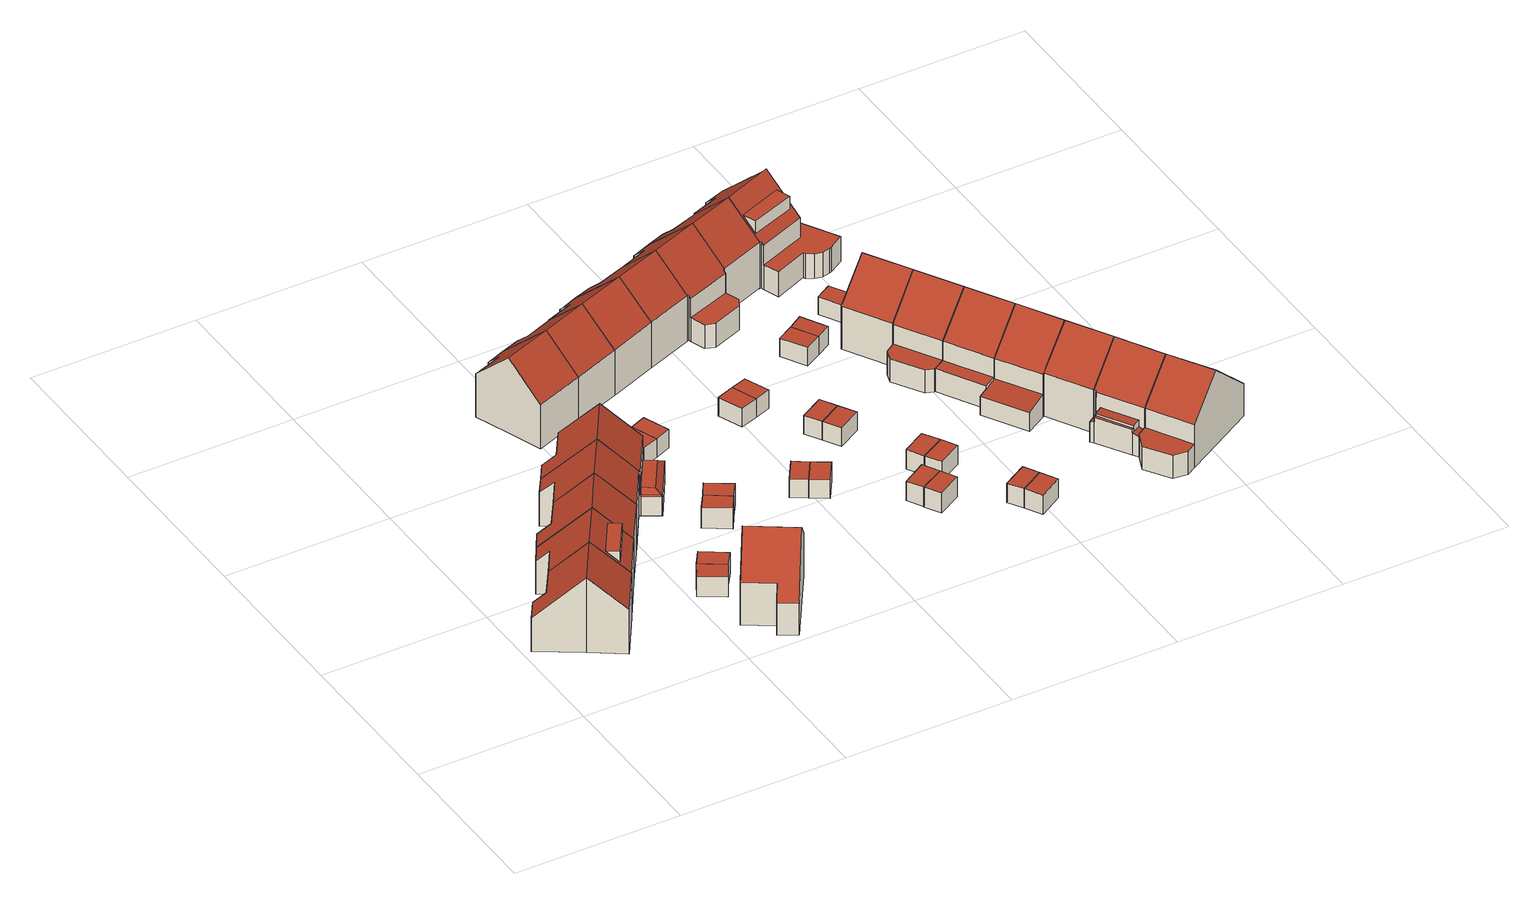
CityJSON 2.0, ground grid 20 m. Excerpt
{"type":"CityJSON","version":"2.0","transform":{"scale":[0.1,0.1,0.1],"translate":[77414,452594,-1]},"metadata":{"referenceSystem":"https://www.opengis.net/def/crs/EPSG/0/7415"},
"CityObjects":{
"building1":{"type":"Building","attributes":{"Volume":441.2,"Dakoppervlakte":79.17,"Muuroppervlakte":217.83,"Vloeroppervlakte":58.4,"hoogte_Z_max_in_m_NAP":9.91,"GEB_DOEL":"woonfunctie","dateOfConstruction":"1986-01-01","measuredHeight":9.72},"geometry":[{"type":"Solid","lod":"2","boundaries":[[[[0,1,2,3,4,5,6,7]],[[8,9,10,11]],[[12,13,14,10,9,15]],[[3,2,11,10]],[[8,11,2,1]],[[0,7,15,9,8,1]],[[15,7,6,12]],[[6,5,13,12]],[[13,5,4,14]],[[10,14,4,3]]]],"semantics":{"surfaces":[{"type":"GroundSurface"},{"type":"RoofSurface"},{"type":"WallSurface"}],"values":[[0,1,1,2,2,2,2,2,2,2]]}}]},
"building2":{"type":"Building","attributes":{"Volume":415.06,"Dakoppervlakte":65.28,"Muuroppervlakte":209.9,"Vloeroppervlakte":55.31,"hoogte_Z_max_in_m_NAP":9.91,"GEB_DOEL":"woonfunctie","dateOfConstruction":"1986-01-01","measuredHeight":9.57},"children":["building2-1"],"geometry":[{"type":"Solid","lod":"2","boundaries":[[[[16,17,18,19,20,21,22,23]],[[24,25,26,27,15,9]],[[8,28,24,9],[29,30,31,32]],[[25,17,16,26]],[[27,26,16,23]],[[27,23,22,15]],[[15,22,21,20,8,9]],[[8,20,19,28]],[[18,24,28,19]],[[18,17,25,24]],[[31,30,33,34]],[[33,29,32,34]],[[34,32,31]],[[30,29,33]]]],"semantics":{"surfaces":[{"type":"GroundSurface"},{"type":"RoofSurface"},{"type":"WallSurface"}],"values":[[0,1,1,2,2,2,2,2,2,2,1,2,2,2]]}}]},
"building2-1":{"type":"BuildingInstallation","attributes":{"relationToConstruction":"outside"},"parents":["building2"],"geometry":[{"type":"MultiSurface","lod":"2","boundaries":[[[31,30,33,34]],[[33,29,32,34]],[[34,32,31]],[[30,29,33]]],"semantics":{"surfaces":[{"type":"RoofSurface"},{"type":"WallSurface"}],"values":[0,1,1,1]}}]},
"building3":{"type":"Building","attributes":{"Volume":412.71,"Dakoppervlakte":75.71,"Muuroppervlakte":209.67,"Vloeroppervlakte":55.84,"hoogte_Z_max_in_m_NAP":9.91,"GEB_DOEL":"woonfunctie","dateOfConstruction":"1986-01-01","measuredHeight":9.55},"geometry":[{"type":"Solid","lod":"2","boundaries":[[[[35,36,37,38,39,40,41,42]],[[43,44,24,28]],[[44,45,46,47,25,24]],[[38,37,45,44]],[[45,37,36,46]],[[36,35,47,46]],[[47,35,42,25]],[[25,42,41,40,28,24]],[[43,28,40,39]],[[44,43,39,38]]]],"semantics":{"surfaces":[{"type":"GroundSurface"},{"type":"RoofSurface"},{"type":"WallSurface"}],"values":[[0,1,1,2,2,2,2,2,2,2]]}}]},
"building4":{"type":"Building","attributes":{"Volume":18.91,"Dakoppervlakte":7.22,"Muuroppervlakte":28.82,"Vloeroppervlakte":7.22,"hoogte_Z_max_in_m_NAP":2.98,"GEB_DOEL":"onbekend","dateOfConstruction":"1986-01-01","measuredHeight":2.62},"geometry":[{"type":"Solid","lod":"2","boundaries":[[[[48,49,50,51]],[[52,53,54,55]],[[48,51,53,52]],[[51,50,54,53]],[[50,49,55,54]],[[49,48,52,55]]]],"semantics":{"surfaces":[{"type":"GroundSurface"},{"type":"RoofSurface"},{"type":"WallSurface"}],"values":[[0,1,2,2,2,2]]}}]},
"building5":{"type":"Building","attributes":{"Volume":419.35,"Dakoppervlakte":75.61,"Muuroppervlakte":228.18,"Vloeroppervlakte":55.8,"hoogte_Z_max_in_m_NAP":9.91,"GEB_DOEL":"woonfunctie","dateOfConstruction":"1986-01-01","measuredHeight":9.7},"geometry":[{"type":"Solid","lod":"2","boundaries":[[[[56,57,58,59,60,61,62,63,64,65,66,67,68]],[[44,43,69,70,71,72]],[[44,72,73,74,75,45]],[[76,77,78]],[[79,80,76,78]],[[67,66,43,44]],[[69,43,66,65]],[[70,69,65,64,80]],[[73,58,57,74]],[[57,56,75,74]],[[75,56,68,45]],[[44,45,68,67]],[[61,60,79,78]],[[80,64,63,76]],[[77,76,63,62]],[[78,77,62,61]],[[70,80,79,71]],[[71,79,60,59,58,73,72]]]],"semantics":{"surfaces":[{"type":"GroundSurface"},{"type":"RoofSurface"},{"type":"WallSurface"}],"values":[[0,1,1,1,1,2,2,2,2,2,2,2,2,2,2,2,2,2]]}}]},
"building6":{"type":"Building","attributes":{"Volume":19,"Dakoppervlakte":7.1,"Muuroppervlakte":29.29,"Vloeroppervlakte":7.1,"hoogte_Z_max_in_m_NAP":2.98,"GEB_DOEL":"onbekend","dateOfConstruction":"1986-01-01","measuredHeight":2.68},"geometry":[{"type":"Solid","lod":"2","boundaries":[[[[81,82,83,84]],[[52,55,85,86]],[[81,84,55,52]],[[85,55,84,83]],[[82,86,85,83]],[[82,81,52,86]]]],"semantics":{"surfaces":[{"type":"GroundSurface"},{"type":"RoofSurface"},{"type":"WallSurface"}],"values":[[0,1,2,2,2,2]]}}]},
"building7":{"type":"Building","attributes":{"Volume":429.02,"Dakoppervlakte":78.32,"Muuroppervlakte":213.52,"Vloeroppervlakte":57.72,"hoogte_Z_max_in_m_NAP":9.86,"GEB_DOEL":"woonfunctie","dateOfConstruction":"1986-01-01","measuredHeight":9.6},"geometry":[{"type":"Solid","lod":"2","boundaries":[[[[87,88,89,90,91,92,93,94]],[[95,96,97,98,99,100]],[[101,102,99,98]],[[90,89,100,99]],[[95,100,89,88]],[[88,87,96,95]],[[97,96,87,94]],[[97,94,93,92,101,98]],[[92,91,102,101]],[[102,91,90,99]]]],"semantics":{"surfaces":[{"type":"GroundSurface"},{"type":"RoofSurface"},{"type":"WallSurface"}],"values":[[0,1,1,2,2,2,2,2,2,2]]}}]},
"building8":{"type":"Building","attributes":{"Volume":486.87,"Dakoppervlakte":95.62,"Muuroppervlakte":228.48,"Vloeroppervlakte":72.95,"hoogte_Z_max_in_m_NAP":9.91,"GEB_DOEL":"woonfunctie","dateOfConstruction":"1986-01-01","measuredHeight":9.76},"geometry":[{"type":"Solid","lod":"2","boundaries":[[[[103,104,105,106,107,108,109,110,111,112,113,114]],[[71,115,116,117,72]],[[72,117,118,119,120,73]],[[121,79,78,122]],[[123,122,78,77,124]],[[121,122,123,125]],[[125,123,124,126]],[[112,118,117,113]],[[118,112,111,119]],[[111,110,120,119]],[[72,73,109,108,107,79,71]],[[116,115,126,103,114]],[[114,113,117,116]],[[78,106,105,77]],[[77,105,104,124]],[[104,103,126,124]],[[106,78,79,107]],[[125,126,115,71,79,121]],[[120,110,109,73]]]],"semantics":{"surfaces":[{"type":"GroundSurface"},{"type":"RoofSurface"},{"type":"WallSurface"}],"values":[[0,1,1,1,1,1,1,2,2,2,2,2,2,2,2,2,2,2,2]]}}]},
"building9":{"type":"Building","attributes":{"Volume":438.6,"Dakoppervlakte":79.1,"Muuroppervlakte":217.15,"Vloeroppervlakte":58.22,"hoogte_Z_max_in_m_NAP":9.87,"GEB_DOEL":"woonfunctie","dateOfConstruction":"1986-01-01","measuredHeight":9.71},"geometry":[{"type":"Solid","lod":"2","boundaries":[[[[127,128,129,130,131,132,133,134]],[[135,136,137,138]],[[136,139,140,141,142,137]],[[129,128,139,136]],[[140,139,128,127]],[[141,140,127,134]],[[133,142,141,134]],[[142,133,132,131,138,137]],[[135,138,131,130]],[[135,130,129,136]]]],"semantics":{"surfaces":[{"type":"GroundSurface"},{"type":"RoofSurface"},{"type":"WallSurface"}],"values":[[0,1,1,2,2,2,2,2,2,2]]}}]},
"building10":{"type":"Building","attributes":{"Volume":19.05,"Dakoppervlakte":7.21,"Muuroppervlakte":29.03,"Vloeroppervlakte":7.21,"hoogte_Z_max_in_m_NAP":2.98,"GEB_DOEL":"onbekend","dateOfConstruction":"1986-01-01","measuredHeight":2.64},"geometry":[{"type":"Solid","lod":"2","boundaries":[[[[143,144,145,146]],[[147,148,149,150]],[[143,146,148,147]],[[146,145,149,148]],[[149,145,144,150]],[[144,143,147,150]]]],"semantics":{"surfaces":[{"type":"GroundSurface"},{"type":"RoofSurface"},{"type":"WallSurface"}],"values":[[0,1,2,2,2,2]]}}]},
"building11":{"type":"Building","attributes":{"Volume":18.56,"Dakoppervlakte":7,"Muuroppervlakte":28.78,"Vloeroppervlakte":7,"hoogte_Z_max_in_m_NAP":2.98,"GEB_DOEL":"onbekend","dateOfConstruction":"1986-01-01","measuredHeight":2.65},"geometry":[{"type":"Solid","lod":"2","boundaries":[[[[151,144,143,152]],[[150,153,154,147]],[[143,144,150,147]],[[144,151,153,150]],[[152,154,153,151]],[[152,143,147,154]]]],"semantics":{"surfaces":[{"type":"GroundSurface"},{"type":"RoofSurface"},{"type":"WallSurface"}],"values":[[0,1,2,2,2,2]]}}]},
"building12":{"type":"Building","attributes":{"Volume":16.58,"Dakoppervlakte":6.94,"Muuroppervlakte":25.82,"Vloeroppervlakte":6.94,"hoogte_Z_max_in_m_NAP":2.73,"GEB_DOEL":"onbekend","dateOfConstruction":"1986-01-01","measuredHeight":2.39},"geometry":[{"type":"Solid","lod":"2","boundaries":[[[[155,156,157,158,159]],[[160,161,162,163,164]],[[156,155,160,164]],[[162,161,160,155,159,158]],[[157,163,162,158]],[[163,157,156,164]]]],"semantics":{"surfaces":[{"type":"GroundSurface"},{"type":"RoofSurface"},{"type":"WallSurface"}],"values":[[0,1,2,2,2,2]]}}]},
"building13":{"type":"Building","attributes":{"Volume":16.54,"Dakoppervlakte":6.94,"Muuroppervlakte":25.75,"Vloeroppervlakte":6.94,"hoogte_Z_max_in_m_NAP":2.73,"GEB_DOEL":"onbekend","dateOfConstruction":"1986-01-01","measuredHeight":2.38},"geometry":[{"type":"Solid","lod":"2","boundaries":[[[[156,165,166,157]],[[164,163,167,168]],[[156,157,163,164]],[[157,166,167,163]],[[165,168,167,166]],[[156,164,168,165]]]],"semantics":{"surfaces":[{"type":"GroundSurface"},{"type":"RoofSurface"},{"type":"WallSurface"}],"values":[[0,1,2,2,2,2]]}}]},
"building14":{"type":"Building","attributes":{"Volume":418.34,"Dakoppervlakte":75.12,"Muuroppervlakte":214.71,"Vloeroppervlakte":55.29,"hoogte_Z_max_in_m_NAP":9.87,"GEB_DOEL":"woonfunctie","dateOfConstruction":"1986-01-01","measuredHeight":9.74},"geometry":[{"type":"Solid","lod":"2","boundaries":[[[[169,170,171,172,173,174,175,176]],[[177,136,135,178]],[[179,139,136,177,180,181]],[[175,174,135,136]],[[174,173,178,135]],[[178,173,172,171,180,177]],[[171,170,181,180]],[[170,169,179,181]],[[139,179,169,176]],[[139,176,175,136]]]],"semantics":{"surfaces":[{"type":"GroundSurface"},{"type":"RoofSurface"},{"type":"WallSurface"}],"values":[[0,1,1,2,2,2,2,2,2,2]]}}]},
"building15":{"type":"Building","attributes":{"Volume":15.68,"Dakoppervlakte":6.46,"Muuroppervlakte":25.18,"Vloeroppervlakte":6.46,"hoogte_Z_max_in_m_NAP":2.73,"GEB_DOEL":"onbekend","dateOfConstruction":"1986-01-01","measuredHeight":2.43},"geometry":[{"type":"Solid","lod":"2","boundaries":[[[[182,183,184,185]],[[186,187,188,189]],[[182,185,187,186]],[[185,184,188,187]],[[188,184,183,189]],[[183,182,186,189]]]],"semantics":{"surfaces":[{"type":"GroundSurface"},{"type":"RoofSurface"},{"type":"WallSurface"}],"values":[[0,1,2,2,2,2]]}}]},
"building16":{"type":"Building","attributes":{"Volume":16.64,"Dakoppervlakte":6.84,"Muuroppervlakte":25.82,"Vloeroppervlakte":6.84,"hoogte_Z_max_in_m_NAP":2.73,"GEB_DOEL":"onbekend","dateOfConstruction":"1986-01-01","measuredHeight":2.43},"geometry":[{"type":"Solid","lod":"2","boundaries":[[[[190,191,182,185]],[[192,187,186,193]],[[182,191,193,186]],[[191,190,192,193]],[[185,187,192,190]],[[185,182,186,187]]]],"semantics":{"surfaces":[{"type":"GroundSurface"},{"type":"RoofSurface"},{"type":"WallSurface"}],"values":[[0,1,2,2,2,2]]}}]},
"building17":{"type":"Building","attributes":{"Volume":446.03,"Dakoppervlakte":81.74,"Muuroppervlakte":216.85,"Vloeroppervlakte":61.41,"hoogte_Z_max_in_m_NAP":9.87,"GEB_DOEL":"woonfunctie","dateOfConstruction":"1986-01-01","measuredHeight":9.8},"geometry":[{"type":"Solid","lod":"2","boundaries":[[[[194,195,196,197,198,173,172,171,199,200]],[[201,177,178,202]],[[203,204,180,177,201,205,206,207]],[[208,209,210,211]],[[197,196,205,201]],[[195,194,208,207,206]],[[178,177,180,204,210,199,171,172,173]],[[178,173,198,202]],[[202,198,197,201]],[[200,209,208,194]],[[209,200,199,210]],[[207,208,211,203]],[[203,211,210,204]],[[196,195,206,205]]]],"semantics":{"surfaces":[{"type":"GroundSurface"},{"type":"RoofSurface"},{"type":"WallSurface"}],"values":[[0,1,1,1,2,2,2,2,2,2,2,2,2,2]]}}]},
"building18":{"type":"Building","attributes":{"Volume":17.32,"Dakoppervlakte":7.06,"Muuroppervlakte":26.53,"Vloeroppervlakte":7.06,"hoogte_Z_max_in_m_NAP":2.73,"GEB_DOEL":"onbekend","dateOfConstruction":"1986-01-01","measuredHeight":2.46},"geometry":[{"type":"Solid","lod":"2","boundaries":[[[[212,213,214,215]],[[216,217,218,219]],[[215,217,216,212]],[[215,214,218,217]],[[213,219,218,214]],[[212,216,219,213]]]],"semantics":{"surfaces":[{"type":"GroundSurface"},{"type":"RoofSurface"},{"type":"WallSurface"}],"values":[[0,1,2,2,2,2]]}}]},
"building19":{"type":"Building","attributes":{"Volume":15.51,"Dakoppervlakte":6.38,"Muuroppervlakte":25.23,"Vloeroppervlakte":6.38,"hoogte_Z_max_in_m_NAP":2.73,"GEB_DOEL":"onbekend","dateOfConstruction":"1986-01-01","measuredHeight":2.43},"geometry":[{"type":"Solid","lod":"2","boundaries":[[[[212,220,221,213]],[[216,219,222,223]],[[212,213,219,216]],[[213,221,222,219]],[[220,223,222,221]],[[212,216,223,220]]]],"semantics":{"surfaces":[{"type":"GroundSurface"},{"type":"RoofSurface"},{"type":"WallSurface"}],"values":[[0,1,2,2,2,2]]}}]},
"building20":{"type":"Building","attributes":{"Volume":421.11,"Dakoppervlakte":74.88,"Muuroppervlakte":216.68,"Vloeroppervlakte":55.11,"hoogte_Z_max_in_m_NAP":9.87,"GEB_DOEL":"woonfunctie","dateOfConstruction":"1986-01-01","measuredHeight":9.8},"geometry":[{"type":"Solid","lod":"2","boundaries":[[[[224,225,226,227,228,198,197,196]],[[202,229,230,201]],[[231,205,201,230,232,233]],[[227,226,232,230]],[[226,225,233,232]],[[225,224,231,233]],[[224,196,205,231]],[[205,196,197,198,202,201]],[[202,198,228,229]],[[229,228,227,230]]]],"semantics":{"surfaces":[{"type":"GroundSurface"},{"type":"RoofSurface"},{"type":"WallSurface"}],"values":[[0,1,1,2,2,2,2,2,2,2]]}}]},
"building21":{"type":"Building","attributes":{"Volume":18.47,"Dakoppervlakte":7.23,"Muuroppervlakte":28.08,"Vloeroppervlakte":7.23,"hoogte_Z_max_in_m_NAP":2.73,"GEB_DOEL":"onbekend","dateOfConstruction":"1986-01-01","measuredHeight":2.55},"geometry":[{"type":"Solid","lod":"2","boundaries":[[[[234,235,236,237]],[[238,239,240,241]],[[234,237,239,238]],[[236,240,239,237]],[[235,241,240,236]],[[235,234,238,241]]]],"semantics":{"surfaces":[{"type":"GroundSurface"},{"type":"RoofSurface"},{"type":"WallSurface"}],"values":[[0,1,2,2,2,2]]}}]},
"building22":{"type":"Building","attributes":{"Volume":17.95,"Dakoppervlakte":6.94,"Muuroppervlakte":27.91,"Vloeroppervlakte":6.94,"hoogte_Z_max_in_m_NAP":2.73,"GEB_DOEL":"onbekend","dateOfConstruction":"1986-01-01","measuredHeight":2.59},"geometry":[{"type":"Solid","lod":"2","boundaries":[[[[242,243,244,245]],[[238,246,247,239]],[[242,245,246,238]],[[247,246,245,244]],[[243,239,247,244]],[[239,243,242,238]]]],"semantics":{"surfaces":[{"type":"GroundSurface"},{"type":"RoofSurface"},{"type":"WallSurface"}],"values":[[0,1,2,2,2,2]]}}]},
"building23":{"type":"Building","attributes":{"Volume":17.36,"Dakoppervlakte":7.11,"Muuroppervlakte":26.54,"Vloeroppervlakte":7.11,"hoogte_Z_max_in_m_NAP":2.73,"GEB_DOEL":"onbekend","dateOfConstruction":"1986-01-01","measuredHeight":2.44},"geometry":[{"type":"Solid","lod":"2","boundaries":[[[[248,249,250,251]],[[252,253,254,255]],[[250,249,255,254]],[[248,252,255,249]],[[251,253,252,248]],[[251,250,254,253]]]],"semantics":{"surfaces":[{"type":"GroundSurface"},{"type":"RoofSurface"},{"type":"WallSurface"}],"values":[[0,1,2,2,2,2]]}}]},
"building24":{"type":"Building","attributes":{"Volume":18.18,"Dakoppervlakte":7.46,"Muuroppervlakte":27.03,"Vloeroppervlakte":7.46,"hoogte_Z_max_in_m_NAP":2.73,"GEB_DOEL":"onbekend","dateOfConstruction":"1986-01-01","measuredHeight":2.44},"geometry":[{"type":"Solid","lod":"2","boundaries":[[[[250,249,256,257]],[[255,254,258,259]],[[250,257,258,254]],[[258,257,256,259]],[[249,255,259,256]],[[250,254,255,249]]]],"semantics":{"surfaces":[{"type":"GroundSurface"},{"type":"RoofSurface"},{"type":"WallSurface"}],"values":[[0,1,2,2,2,2]]}}]},
"building25":{"type":"Building","attributes":{"Volume":18.02,"Dakoppervlakte":7.14,"Muuroppervlakte":27.51,"Vloeroppervlakte":7.14,"hoogte_Z_max_in_m_NAP":2.73,"GEB_DOEL":"onbekend","dateOfConstruction":"1986-01-01","measuredHeight":2.53},"geometry":[{"type":"Solid","lod":"2","boundaries":[[[[260,261,262,263]],[[264,265,266,267]],[[264,260,263,265]],[[263,262,266,265]],[[261,267,266,262]],[[261,260,264,267]]]],"semantics":{"surfaces":[{"type":"GroundSurface"},{"type":"RoofSurface"},{"type":"WallSurface"}],"values":[[0,1,2,2,2,2]]}}]},
"building26":{"type":"Building","attributes":{"Volume":17.35,"Dakoppervlakte":6.81,"Muuroppervlakte":27.24,"Vloeroppervlakte":6.81,"hoogte_Z_max_in_m_NAP":2.73,"GEB_DOEL":"onbekend","dateOfConstruction":"1986-01-01","measuredHeight":2.55},"geometry":[{"type":"Solid","lod":"2","boundaries":[[[[260,263,268,269]],[[264,270,271,265]],[[260,269,270,264]],[[269,268,271,270]],[[271,268,263,265]],[[265,263,260,264]]]],"semantics":{"surfaces":[{"type":"GroundSurface"},{"type":"RoofSurface"},{"type":"WallSurface"}],"values":[[0,1,2,2,2,2]]}}]},
"building27":{"type":"Building","attributes":{"Volume":482.09,"Dakoppervlakte":92.68,"Muuroppervlakte":232.25,"Vloeroppervlakte":71.88,"hoogte_Z_max_in_m_NAP":9.87,"GEB_DOEL":"woonfunctie","dateOfConstruction":"1986-01-01","measuredHeight":9.79},"geometry":[{"type":"Solid","lod":"2","boundaries":[[[[272,273,274,228,227,226,275,276,277,278,279,280,281,282,283,284]],[[285,230,229,286,287,288,289,290]],[[291,292,293,232,230,285]],[[294,295,296,297,298,299]],[[227,228,229,230]],[[228,274,286,229]],[[274,273,299,287,286]],[[281,280,289,288,298]],[[290,279,278,277,291,285]],[[277,276,292,291]],[[292,276,275,293]],[[232,293,275,226]],[[230,232,226,227]],[[273,272,294,299]],[[295,294,272,284]],[[284,283,296,295]],[[296,283,282,297]],[[298,297,282,281]],[[288,287,299,298]],[[280,279,290,289]]]],"semantics":{"surfaces":[{"type":"GroundSurface"},{"type":"RoofSurface"},{"type":"WallSurface"}],"values":[[0,1,1,1,2,2,2,2,2,2,2,2,2,2,2,2,2,2,2,2]]}}]},
"building28":{"type":"Building","attributes":{"Volume":17.34,"Dakoppervlakte":6.81,"Muuroppervlakte":27.27,"Vloeroppervlakte":6.81,"hoogte_Z_max_in_m_NAP":2.73,"GEB_DOEL":"onbekend","dateOfConstruction":"1986-01-01","measuredHeight":2.55},"geometry":[{"type":"Solid","lod":"2","boundaries":[[[[300,301,302,303]],[[304,305,306,307]],[[302,301,307,306]],[[300,304,307,301]],[[303,305,304,300]],[[303,302,306,305]]]],"semantics":{"surfaces":[{"type":"GroundSurface"},{"type":"RoofSurface"},{"type":"WallSurface"}],"values":[[0,1,2,2,2,2]]}}]},
"building29":{"type":"Building","attributes":{"Volume":18.39,"Dakoppervlakte":7.28,"Muuroppervlakte":27.75,"Vloeroppervlakte":7.28,"hoogte_Z_max_in_m_NAP":2.73,"GEB_DOEL":"onbekend","dateOfConstruction":"1986-01-01","measuredHeight":2.53},"geometry":[{"type":"Solid","lod":"2","boundaries":[[[[302,301,308,309]],[[310,311,307,306]],[[302,309,310,306]],[[309,308,311,310]],[[301,307,311,308]],[[302,306,307,301]]]],"semantics":{"surfaces":[{"type":"GroundSurface"},{"type":"RoofSurface"},{"type":"WallSurface"}],"values":[[0,1,2,2,2,2]]}}]},
"building30":{"type":"Building","attributes":{"Volume":18.89,"Dakoppervlakte":7.79,"Muuroppervlakte":27.58,"Vloeroppervlakte":7.79,"hoogte_Z_max_in_m_NAP":2.73,"GEB_DOEL":"onbekend","dateOfConstruction":"1986-01-01","measuredHeight":2.43},"geometry":[{"type":"Solid","lod":"2","boundaries":[[[[312,313,314,315]],[[316,317,318,319]],[[313,319,318,314]],[[313,312,316,319]],[[315,317,316,312]],[[315,314,318,317]]]],"semantics":{"surfaces":[{"type":"GroundSurface"},{"type":"RoofSurface"},{"type":"WallSurface"}],"values":[[0,1,2,2,2,2]]}}]},
"building31":{"type":"Building","attributes":{"Volume":16.16,"Dakoppervlakte":6.74,"Muuroppervlakte":25.77,"Vloeroppervlakte":6.74,"hoogte_Z_max_in_m_NAP":2.73,"GEB_DOEL":"onbekend","dateOfConstruction":"1986-01-01","measuredHeight":2.4},"geometry":[{"type":"Solid","lod":"2","boundaries":[[[[320,315,314,321]],[[318,317,322,323]],[[314,315,317,318]],[[315,320,322,317]],[[321,323,322,320]],[[314,318,323,321]]]],"semantics":{"surfaces":[{"type":"GroundSurface"},{"type":"RoofSurface"},{"type":"WallSurface"}],"values":[[0,1,2,2,2,2]]}}]},
"building32":{"type":"Building","attributes":{"Volume":411.6,"Dakoppervlakte":73.45,"Muuroppervlakte":214.33,"Vloeroppervlakte":54.06,"hoogte_Z_max_in_m_NAP":9.87,"GEB_DOEL":"woonfunctie","dateOfConstruction":"1986-01-01","measuredHeight":9.76},"geometry":[{"type":"Solid","lod":"2","boundaries":[[[[324,325,326,327,279,278,277,328]],[[285,290,329,330]],[[330,331,332,333,291,285]],[[326,325,331,330]],[[324,332,331,325]],[[324,328,333,332]],[[291,333,328,277]],[[291,277,278,279,290,285]],[[329,290,279,327]],[[329,327,326,330]]]],"semantics":{"surfaces":[{"type":"GroundSurface"},{"type":"RoofSurface"},{"type":"WallSurface"}],"values":[[0,1,1,2,2,2,2,2,2,2]]}}]},
"building33":{"type":"Building","attributes":{"Volume":17.53,"Dakoppervlakte":7.39,"Muuroppervlakte":26.39,"Vloeroppervlakte":7.39,"hoogte_Z_max_in_m_NAP":2.73,"GEB_DOEL":"onbekend","dateOfConstruction":"1986-01-01","measuredHeight":2.37},"geometry":[{"type":"Solid","lod":"2","boundaries":[[[[334,335,336,337]],[[338,339,340,341]],[[334,337,339,338]],[[337,336,340,339]],[[335,341,340,336]],[[334,338,341,335]]]],"semantics":{"surfaces":[{"type":"GroundSurface"},{"type":"RoofSurface"},{"type":"WallSurface"}],"values":[[0,1,2,2,2,2]]}}]},
"building34":{"type":"Building","attributes":{"Volume":427.04,"Dakoppervlakte":77.28,"Muuroppervlakte":215.45,"Vloeroppervlakte":56.6,"hoogte_Z_max_in_m_NAP":9.88,"GEB_DOEL":"woonfunctie","dateOfConstruction":"1986-01-01","measuredHeight":9.73},"geometry":[{"type":"Solid","lod":"2","boundaries":[[[[342,343,344,345,346,347,348,349]],[[350,351,352,353]],[[354,355,356,353,352,357]],[[342,357,352,343]],[[357,342,349,354]],[[355,354,349,348]],[[348,347,356,355]],[[346,345,350,353,356,347]],[[345,344,351,350]],[[343,352,351,344]]]],"semantics":{"surfaces":[{"type":"GroundSurface"},{"type":"RoofSurface"},{"type":"WallSurface"}],"values":[[0,1,1,2,2,2,2,2,2,2]]}}]},
"building35":{"type":"Building","attributes":{"Volume":480.87,"Dakoppervlakte":96.56,"Muuroppervlakte":223.23,"Vloeroppervlakte":75.45,"hoogte_Z_max_in_m_NAP":9.88,"GEB_DOEL":"woonfunctie","dateOfConstruction":"1986-01-01","measuredHeight":9.66},"geometry":[{"type":"Solid","lod":"2","boundaries":[[[[343,342,358,359,360,361,362,363,364,365,366,367,368,369,344]],[[352,351,370,371,372,373]],[[374,375,376,357,352,373]],[[377,378,379,380]],[[381,382,383,384,385,386,387]],[[352,343,344,351]],[[351,344,369,370]],[[369,368,386,371,370]],[[360,378,374,373,372,385,362,361]],[[357,376,380,358,342]],[[379,378,360,359]],[[379,359,358,380]],[[374,378,377,375]],[[375,377,380,376]],[[386,368,367,387]],[[387,367,366,381]],[[381,366,365,382]],[[382,365,364,383]],[[364,363,384,383]],[[384,363,362,385]],[[371,386,385,372]],[[343,352,357,342]]]],"semantics":{"surfaces":[{"type":"GroundSurface"},{"type":"RoofSurface"},{"type":"WallSurface"}],"values":[[0,1,1,1,1,2,2,2,2,2,2,2,2,2,2,2,2,2,2,2,2,2]]}}]},
"building36":{"type":"Building","attributes":{"Volume":589.69,"Dakoppervlakte":105.6,"Muuroppervlakte":257.77,"Vloeroppervlakte":97.2,"hoogte_Z_max_in_m_NAP":9.87,"GEB_DOEL":"woonfunctie","dateOfConstruction":"1986-01-01","measuredHeight":9.89},"children":["building36-1"],"geometry":[{"type":"Solid","lod":"2","boundaries":[[[[388,389,390,391,392,393,394,395,396,397,398,399,400,401,402,403,404,405,406,407]],[[408,409,330,329,410,411],[412,413,414,415]],[[416,417,418,419,420,421,331,330,409]],[[422,423,424,425]],[[426,427,428,429,430,431,432,433,434,435,436,437]],[[410,329,407,406]],[[406,405,432,411,410]],[[395,394,417,416,430]],[[394,393,418,417]],[[419,418,393,392,424]],[[331,421,422,390,389]],[[331,389,388,330]],[[391,425,424,392]],[[419,424,423,420]],[[420,423,422,421]],[[432,405,404,433]],[[404,403,434,433]],[[403,402,435,434]],[[436,435,402,401]],[[437,436,401,400]],[[426,437,400,399]],[[426,399,398,427]],[[397,428,427,398]],[[397,396,429,428]],[[395,430,429,396]],[[408,411,432,431]],[[409,408,431,430,416]],[[407,329,330,388]],[[391,390,422,425]],[[438,439,414,413]],[[439,438,412,415]],[[439,415,414]],[[413,412,438]]]],"semantics":{"surfaces":[{"type":"GroundSurface"},{"type":"RoofSurface"},{"type":"WallSurface"}],"values":[[0,1,1,1,1,2,2,2,2,2,2,2,2,2,2,2,2,2,2,2,2,2,2,2,2,2,2,2,2,1,2,2,2]]}}]},
"building36-1":{"type":"BuildingInstallation","attributes":{"relationToConstruction":"outside"},"parents":["building36"],"geometry":[{"type":"MultiSurface","lod":"2","boundaries":[[[438,439,414,413]],[[439,438,412,415]],[[439,415,414]],[[413,412,438]]],"semantics":{"surfaces":[{"type":"RoofSurface"},{"type":"WallSurface"}],"values":[0,1,1,1]}}]},
"building37":{"type":"Building","attributes":{"Volume":472.84,"Dakoppervlakte":93.68,"Muuroppervlakte":222.49,"Vloeroppervlakte":72.59,"hoogte_Z_max_in_m_NAP":9.88,"GEB_DOEL":"woonfunctie","dateOfConstruction":"1986-01-01","measuredHeight":9.67},"geometry":[{"type":"Solid","lod":"2","boundaries":[[[[440,363,362,361,360,359,441,442,443,444,445]],[[446,447,373,372]],[[447,448,449,450,374,373]],[[451,452,453,379,378]],[[454,455,385,384]],[[443,448,447,444]],[[449,448,443,442,452]],[[447,446,455,445,444]],[[379,359,360,378]],[[379,453,452,442,441,359]],[[451,450,449,452]],[[450,451,378,374]],[[384,385,362,363]],[[363,440,454,384]],[[455,454,440,445]],[[372,385,455,446]],[[372,373,374,378,360,361,362,385]]]],"semantics":{"surfaces":[{"type":"GroundSurface"},{"type":"RoofSurface"},{"type":"WallSurface"}],"values":[[0,1,1,1,1,2,2,2,2,2,2,2,2,2,2,2,2]]}}]},
"building38":{"type":"Building","attributes":{"Volume":461.18,"Dakoppervlakte":93.34,"Muuroppervlakte":224.86,"Vloeroppervlakte":72.72,"hoogte_Z_max_in_m_NAP":9.88,"GEB_DOEL":"woonfunctie","dateOfConstruction":"1986-01-01","measuredHeight":9.68},"geometry":[{"type":"Solid","lod":"2","boundaries":[[[[456,457,440,445,444,443,458,459,460,461,462,463]],[[446,464,465,466,447]],[[448,447,466,467,468,469]],[[470,471,472,473,474]],[[466,461,460,467]],[[467,460,459,468]],[[469,458,443,448]],[[470,446,447,448,443,444,445]],[[463,462,465,464,474]],[[462,461,466,465]],[[440,471,470,445]],[[440,457,472,471]],[[457,456,473,472]],[[463,474,473,456]],[[446,470,474,464]],[[459,458,469,468]]]],"semantics":{"surfaces":[{"type":"GroundSurface"},{"type":"RoofSurface"},{"type":"WallSurface"}],"values":[[0,1,1,1,2,2,2,2,2,2,2,2,2,2,2,2]]}}]},
"building39":{"type":"Building","attributes":{"Volume":414.53,"Dakoppervlakte":75.7,"Muuroppervlakte":211.88,"Vloeroppervlakte":55.44,"hoogte_Z_max_in_m_NAP":9.88,"GEB_DOEL":"woonfunctie","dateOfConstruction":"1986-01-01","measuredHeight":9.67},"geometry":[{"type":"Solid","lod":"2","boundaries":[[[[475,476,477,478,462,461,460,479]],[[465,480,481,466]],[[482,483,467,466,481,484]],[[462,465,466,461]],[[462,478,480,465]],[[480,478,477,476,484,481]],[[482,484,476,475]],[[483,482,475,479]],[[467,483,479,460]],[[461,466,467,460]]]],"semantics":{"surfaces":[{"type":"GroundSurface"},{"type":"RoofSurface"},{"type":"WallSurface"}],"values":[[0,1,1,2,2,2,2,2,2,2]]}}]},
"building40":{"type":"Building","attributes":{"Volume":452.97,"Dakoppervlakte":86.47,"Muuroppervlakte":220.88,"Vloeroppervlakte":65.29,"hoogte_Z_max_in_m_NAP":9.88,"GEB_DOEL":"woonfunctie","dateOfConstruction":"1986-01-01","measuredHeight":9.65},"geometry":[{"type":"Solid","lod":"2","boundaries":[[[[485,486,487,488,489,490,491,492,478,477,476,493,494,495]],[[496,481,480,497,498,499]],[[500,501,502,484,481,496]],[[503,504,505,506]],[[507,508,509,510]],[[511,512,513,514,515]],[[516,517,518,519,520]],[[496,485,495,500]],[[501,500,495,494]],[[494,493,502,501]],[[502,493,476,484]],[[480,481,484,476,477,478]],[[492,497,480,478]],[[498,497,492,491,515]],[[508,512,489,488,519,509]],[[491,490,511,515]],[[489,512,511,490]],[[508,507,513,512]],[[488,487,520,519]],[[486,516,520,487]],[[509,519,518,510]],[[503,514,513,507,504]],[[504,507,510,505]],[[506,505,510,518,517]],[[514,503,506,517,516,499,498,515]],[[496,499,516,486,485]]]],"semantics":{"surfaces":[{"type":"GroundSurface"},{"type":"RoofSurface"},{"type":"WallSurface"}],"values":[[0,1,1,1,1,1,1,2,2,2,2,2,2,2,2,2,2,2,2,2,2,2,2,2,2,2]]}}]},
"building41":{"type":"Building","attributes":{"Volume":465.38,"Dakoppervlakte":92.7,"Muuroppervlakte":224.22,"Vloeroppervlakte":71.99,"hoogte_Z_max_in_m_NAP":9.88,"GEB_DOEL":"woonfunctie","dateOfConstruction":"1986-01-01","measuredHeight":9.64},"geometry":[{"type":"Solid","lod":"2","boundaries":[[[[487,486,485,495,521,522,523,524,525,526,527,528]],[[529,496,499,530]],[[531,532,533,500,496,529]],[[534,535,536,537,538,539]],[[485,486,538,499,496]],[[531,529,530,537,525,524,523]],[[533,532,522,521]],[[500,533,521,495]],[[496,500,495,485]],[[539,538,486,487]],[[487,528,534,539]],[[528,527,535,534]],[[527,526,536,535]],[[537,536,526,525]],[[499,538,537,530]],[[531,523,522,532]]]],"semantics":{"surfaces":[{"type":"GroundSurface"},{"type":"RoofSurface"},{"type":"WallSurface"}],"values":[[0,1,1,1,2,2,2,2,2,2,2,2,2,2,2,2]]}}]}
},
"vertices":[
[92,145,12],[129,121,12],[95,68,12],[58,92,12],[9,123,12],[24,146,12],[36,138,12],[56,168,12],[129,121,70],[92,145,109],[58,92,109],[95,68,70],[36,138,69],[24,146,55],[9,123,55],[56,168,69],
[63,206,13],[76,227,13],[125,195,13],[161,171,13],[129,121,13],[92,145,13],[56,168,13],[75,198,13],[125,195,109],[76,227,55],[63,206,55],[75,198,69],[161,171,70],[122,132,80],[109,140,94],[135,181,94],[148,173,80],[122,132,94],[148,173,94],
[88,247,14],[101,239,14],[121,269,14],[157,246,14],[194,222,14],[161,171,14],[125,195,14],[76,227,14],[194,222,70],[157,246,109],[121,269,69],[101,239,69],[88,247,55],
[216,136,14],[244,118,14],[233,99,14],[205,117,14],[216,136,40],[205,117,40],[233,99,40],[244,118,40],
[140,299,12],[127,308,12],[140,328,12],[190,296,12],[227,271,12],[246,260,12],[247,259,12],[246,258,12],[227,270,12],[225,271,12],[194,222,12],[157,246,12],[121,269,12],[225,271,70],[227,270,68],[227,271,68],[190,296,109],[140,328,55],[127,308,55],[140,299,69],[246,258,37],[247,259,37],[246,260,38],[227,271,38],[227,270,37],
[216,136,13],[228,154,13],[256,135,13],[244,118,13],[256,135,40],[228,154,40],
[244,18,13],[252,31,13],[220,52,13],[244,89,13],[267,125,13],[320,92,13],[296,55,13],[264,6,13],[252,31,68],[244,18,54],[264,6,54],[296,55,109],[244,89,109],[220,52,68],[320,92,69],[267,125,70],
[261,324,11],[280,311,11],[247,259,11],[246,260,11],[227,271,11],[190,296,11],[140,328,11],[153,348,11],[166,340,11],[187,372,11],[223,348,11],[259,325,11],[261,324,68],[259,325,70],[223,348,109],[187,372,69],[166,340,69],[153,348,55],[231,277,43],[244,268,43],[270,308,43],[280,311,37],[257,317,43],[261,324,37],
[196,532,12],[219,541,12],[239,486,12],[254,445,12],[196,423,12],[181,464,12],[165,505,12],[201,518,12],[254,445,69],[239,486,109],[181,464,109],[196,423,69],[219,541,54],[196,532,54],[201,518,68],[165,505,68],
[282,236,13],[309,218,13],[298,200,13],[270,218,13],[282,236,40],[270,218,40],[298,200,40],[309,218,40],
[321,236,13],[293,254,13],[321,236,40],[293,254,40],
[260,371,13],[280,379,13],[292,348,13],[272,341,13],[271,342,13],[260,371,37],[271,342,37],[272,341,37],[292,348,37],[280,379,37],
[299,387,13],[311,356,13],[311,356,37],[299,387,37],
[241,549,11],[246,535,11],[280,548,11],[295,507,11],[310,466,11],[254,445,11],[239,486,11],[219,541,11],[295,507,109],[310,466,69],[241,549,54],[280,548,68],[246,535,68],
[393,207,13],[376,218,13],[393,244,13],[410,233,13],[393,207,37],[410,233,37],[393,244,37],[376,218,37],
[429,221,13],[412,195,13],[429,221,37],[412,195,37],
[307,574,11],[308,574,11],[331,583,11],[352,528,11],[367,488,11],[279,549,11],[274,562,11],[352,528,109],[367,488,70],[312,561,67],[279,549,67],[331,583,54],[308,574,54],[307,574,54],[307,574,42],[274,562,42],[279,549,42],[312,561,42],
[405,386,13],[417,356,13],[396,349,13],[384,378,13],[405,386,37],[384,378,37],[396,349,37],[417,356,37],
[424,392,13],[436,363,13],[436,363,37],[424,392,37],
[353,591,11],[358,577,11],[392,589,11],[408,549,11],[423,509,11],[423,509,70],[408,549,109],[353,591,54],[392,589,68],[358,577,68],
[490,135,12],[479,153,12],[508,170,12],[519,151,12],[490,135,37],[519,151,37],[508,170,37],[479,153,37],
[490,135,11],[519,151,11],[529,133,11],[501,117,11],[501,117,37],[529,133,37],
[473,322,13],[484,303,13],[456,287,13],[445,306,13],[473,322,37],[445,306,37],[456,287,37],[484,303,37],
[496,283,13],[468,267,13],[468,267,37],[496,283,37],
[518,182,12],[507,201,12],[535,217,12],[547,198,12],[518,182,37],[547,198,37],[535,217,37],[507,201,37],
[557,180,12],[529,164,12],[529,164,37],[557,180,37],
[432,489,11],[426,507,11],[425,510,11],[426,602,11],[421,616,11],[444,625,11],[465,570,11],[480,530,11],[478,529,11],[479,526,11],[485,509,11],[480,499,11],[443,485,11],[465,570,109],[425,510,70],[426,507,67],[479,526,67],[478,529,70],[480,530,70],[444,625,54],[421,616,54],[426,602,68],[432,489,42],[443,485,42],[480,499,42],[485,509,42],[479,526,42],[426,507,42],
[597,114,12],[607,96,12],[579,80,12],[568,97,12],[597,114,37],[568,97,37],[579,80,37],[607,96,37],
[618,77,12],[590,60,12],[590,60,37],[618,77,37],
[508,406,13],[491,435,13],[511,446,13],[528,417,13],[508,406,37],[528,417,37],[511,446,37],[491,435,37],
[545,427,13],[528,457,13],[545,427,37],[528,457,37],
[471,619,11],[505,631,11],[520,590,11],[535,551,11],[465,633,11],[535,551,70],[520,590,109],[505,631,68],[471,619,68],[465,633,54],
[581,488,14],[598,459,14],[579,448,14],[562,477,14],[581,488,37],[562,477,37],[579,448,37],[598,459,37],
[673,414,12],[623,385,12],[585,362,12],[554,415,12],[592,437,12],[629,459,12],[649,426,12],[661,434,12],[554,415,68],[585,362,68],[623,385,109],[592,437,109],[661,434,55],[649,426,69],[629,459,68],[673,414,55],
[686,392,12],[704,362,12],[693,355,12],[654,332,12],[615,310,12],[601,302,12],[600,302,12],[591,305,12],[569,340,12],[573,353,12],[585,361,12],[586,361,12],[586,361,68],[585,361,67],[615,310,67],[654,332,109],[693,355,67],[675,386,67],[686,392,55],[675,386,42],[693,355,42],[704,362,42],[686,392,42],[569,340,42],[591,305,42],[600,302,42],[601,302,42],[615,310,42],[585,361,42],[573,353,42],
[520,590,10],[505,631,10],[504,633,10],[499,645,10],[532,658,10],[558,667,10],[577,617,10],[578,617,10],[590,622,10],[632,550,10],[614,539,10],[612,538,10],[602,536,10],[593,538,10],[585,543,10],[584,545,10],[545,529,10],[538,548,10],[537,552,10],[535,551,10],[595,570,67],[579,613,109],[537,552,70],[538,548,67],[535,559,77],[529,575,93],[581,595,93],[587,578,77],[578,617,104],[577,617,104],[558,667,54],[532,658,54],[537,645,67],[504,633,67],[504,633,42],[537,645,42],[532,658,42],[499,645,42],[612,538,42],[614,539,42],[632,550,42],[590,622,42],[578,617,42],[595,570,42],[538,548,42],[545,529,42],[584,545,42],[585,543,42],[593,538,42],[602,536,42],[535,559,93],[587,578,93],
[632,249,12],[723,331,12],[723,330,12],[735,310,12],[685,280,12],[646,257,12],[646,257,67],[685,280,109],[735,310,55],[723,330,55],[711,324,67],[711,324,42],[723,330,42],[723,331,42],[632,249,42],[646,257,42],
[651,192,12],[621,243,12],[747,289,12],[734,282,12],[752,251,12],[715,229,12],[677,208,12],[676,207,12],[676,207,67],[677,208,68],[715,229,109],[752,251,68],[734,282,68],[747,289,55],[646,257,41],[632,249,38],[621,243,36],[651,192,36],[676,207,41],
[784,227,12],[795,208,12],[745,178,12],[707,156,12],[771,220,12],[707,156,68],[745,178,109],[784,227,55],[771,220,68],[795,208,55],
[776,125,12],[738,103,12],[727,96,12],[723,103,12],[699,141,12],[696,145,12],[708,153,12],[709,153,12],[808,186,12],[795,178,12],[814,147,12],[776,125,109],[709,153,68],[708,153,67],[738,103,67],[814,147,68],[795,178,68],[808,186,54],[711,148,49],[702,143,48],[725,104,48],[734,109,49],[702,143,45],[699,141,45],[723,103,45],[725,104,45],[696,145,38],[699,141,39],[702,143,39],[711,148,39],[708,153,38],[738,103,38],[734,109,41],[725,104,41],[723,103,41],[727,96,38],
[832,116,12],[845,124,12],[857,103,12],[807,74,12],[768,51,12],[756,44,12],[738,46,12],[719,76,12],[807,74,109],[768,51,67],[857,103,54],[845,124,54],[832,116,68],[719,76,42],[738,46,42],[756,44,42],[768,51,42],[738,103,42],[727,96,42]
]}
